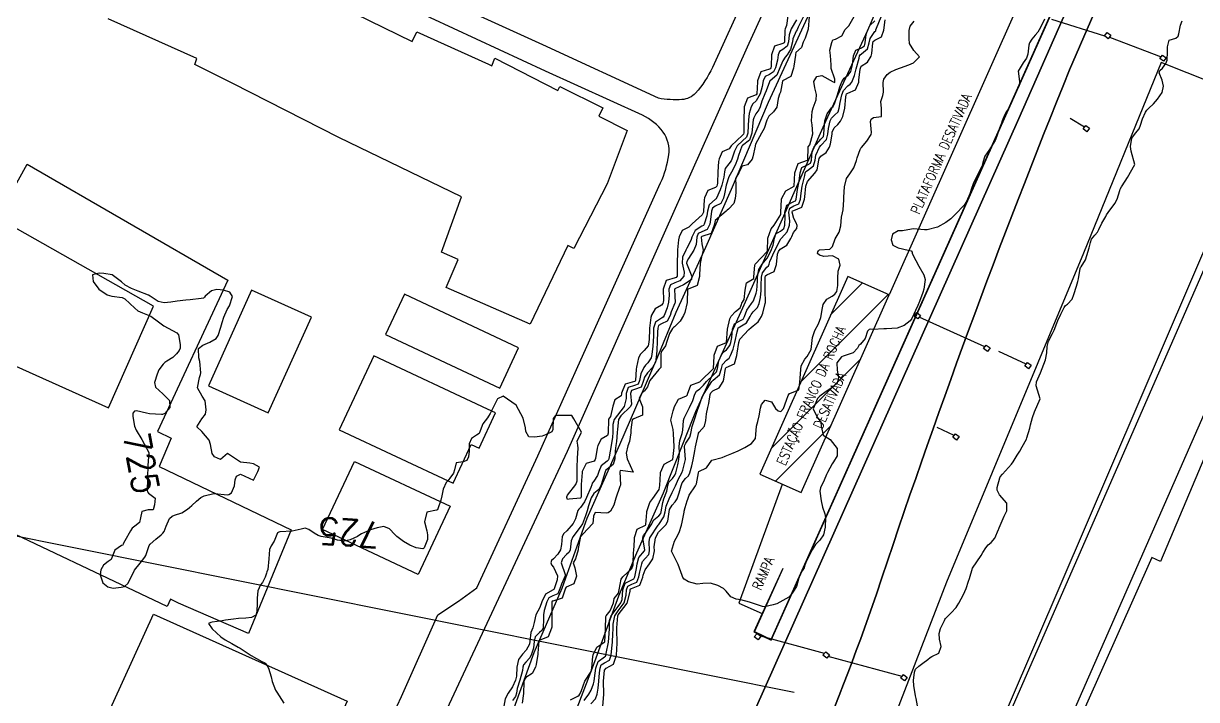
# Model space of a CAD drawing. Header units: metres. Extents: x 318500 to 325275, y 7408834 to 7428799.
# Drawn here: x 323143.9 to 323323.1, y 7418768.7 to 7418871.9 of the extents above; entities that cross this region are included whole.
import ezdxf
from ezdxf.enums import TextEntityAlignment as Align

# ---------------------------------------------------------------- set-up
doc = ezdxf.new("R2010")
doc.units = ezdxf.units.M
doc.header["$MEASUREMENT"] = 0
doc.linetypes.add('CONTINUO', pattern=[0])
doc.layers.get('0').update_dxf_attribs({"color": 45})
doc.layers.add('_TEXTO_CONGELA', color=45, linetype='Continuous', plot=False)
for name, color, linetype in [('Cotas', 45, 'Continuous'), ('Curvas de Nivel 1m', 11, 'Continuous'), ('Curvas de Nivel 5m', 15, 'Continuous'), ('Edificações', 30, 'Continuous'), ('Estação', 45, 'Continuous'), ('H_EDIFICAÇÃO', 30, 'Continuous'), ('Hidrografia', 140, 'Continuous'), ('Linha Férrea', 20, 'Continuous'), ('PLATAFORMA', 45, 'Continuous'), ('Pórticos', 45, 'Continuous'), ('TEXTO', 45, 'Continuous'), ('Vias Primárias', 230, 'Continuous')]:
    doc.layers.add(name, color=color, linetype=linetype)
doc.styles.add('ROMANS', font='romans', dxfattribs={"height": 0.2})
doc.styles.add('Style-STANDARD', font='STANDARD.shx')

# ---------------------------------------------------------------- blocks, each defined once
blk = doc.blocks.new('659CC5931B1A48A012CFB4')
at = {"color": 132, "linetype": 'CONTINUO', "flags": 128}
for points in [[(8.41, 25.38), (13.28, 30.25)], [(3.86, 15.18), (17.2, 28.51)], [(-0.68, 4.97), (13.01, 18.67)], [(0, 0), (8.47, 8.47)]]:
    blk.add_lwpolyline(points, dxfattribs=at)

msp = doc.modelspace()

# ---------------------------------------------------------------- linework, layer by layer
at = {"layer": '_TEXTO_CONGELA'}
msp.add_line((323261.6, 7418769.7), (322845.17, 7418853.43), dxfattribs=at)
at = {"layer": 'Curvas de Nivel 1m', "flags": 128}
for points, elevation in [([(323261.95, 7418872.47), (323261.16, 7418871.08), (323260.84, 7418870.17), (323260.73, 7418869.08), (323260.55, 7418868.43), (323259.89, 7418867.9), (323259.36, 7418867.63), (323259.18, 7418867.1), (323259.07, 7418866.3), (323258.76, 7418865.11), (323258.48, 7418864.48), (323257.84, 7418864.09), (323257.18, 7418863.79), (323256.86, 7418863.13), (323256.71, 7418862.25), (323256.43, 7418861.14), (323255.79, 7418860.09), (323255.3, 7418859.64), (323255.03, 7418859.16), (323254.76, 7418858.16), (323254.62, 7418857.16), (323254.57, 7418856.33), (323254.53, 7418855.16), (323254.34, 7418854.54), (323253.71, 7418853.97), (323252.9, 7418853.18), (323252.49, 7418852.39), (323252.09, 7418851.19), (323251.97, 7418850.89), (323251.66, 7418850.44), (323251.1, 7418849.76), (323250.98, 7418849.21), (323250.86, 7418848.44), (323250.55, 7418847.22), (323250.33, 7418846.49), (323249.77, 7418845.23), (323249.69, 7418845.12), (323249.59, 7418845.05), (323248.62, 7418844.19), (323248.38, 7418843.24), (323248.27, 7418842.52), (323247.88, 7418841.25), (323247.76, 7418841.03), (323247.53, 7418840.92), (323246.49, 7418840.3), (323246, 7418839.27), (323245.9, 7418838.88), (323245.49, 7418838.02), (323245.2, 7418837.57), (323245.05, 7418837.28), (323244.56, 7418836.19), (323244.52, 7418835.29), (323244.83, 7418833.9), (323244.78, 7418833.29), (323244.13, 7418832.58), (323243.41, 7418832.28), (323242.72, 7418832), (323242.49, 7418831.31), (323242.5, 7418830.42), (323242.42, 7418829.31), (323242.2, 7418828.49), (323241.78, 7418827.32), (323241.62, 7418827.05), (323241.34, 7418826.9), (323240.41, 7418826.27), (323240.15, 7418825.35), (323240.11, 7418824.15), (323240.07, 7418823.35), (323240.01, 7418822.62), (323239.88, 7418821.35), (323239.76, 7418820.85), (323239.25, 7418820.08), (323238.9, 7418819.71), (323238.67, 7418819.37), (323238.19, 7418818.41), (323237.99, 7418817.37), (323237.78, 7418816.81), (323237.21, 7418816.61), (323236.28, 7418816.31), (323235.97, 7418815.4), (323235.97, 7418814.61), (323235.66, 7418813.4), (323235.15, 7418812.75), (323234.13, 7418811.43), (323233.91, 7418810.64), (323233.9, 7418809.43), (323233.84, 7418808.69), (323233.64, 7418807.43), (323233.35, 7418805.72), (323233.32, 7418805.44), (323233.26, 7418805.24), (323233.05, 7418805.07), (323232.15, 7418804.35), (323231.78, 7418803.45), (323231.59, 7418802.88), (323231.01, 7418802), (323230.75, 7418801.71), (323230.68, 7418801.46), (323230.54, 7418801.02), (323229.87, 7418799.48), (323229.59, 7418798.86), (323228.96, 7418797.95), (323228.72, 7418797.73), (323228.58, 7418797.5), (323228.19, 7418796.24), (323227.87, 7418795.51), (323226.91, 7418794.41), (323226.41, 7418794.02), (323226.19, 7418793.53), (323226.09, 7418792.32), (323225.91, 7418791.53), (323225.52, 7418790.87), (323224.85, 7418790.14), (323224.53, 7418789.86), (323224.42, 7418789.55), (323224.53, 7418789.23), (323224.83, 7418788.86), (323225.44, 7418787.53), (323225.39, 7418786.95), (323224.94, 7418785.54), (323224.89, 7418785.44), (323224.79, 7418785.4), (323223.62, 7418784.72), (323223.08, 7418783.57), (323222.75, 7418782.7), (323222.17, 7418781.58), (323221.9, 7418780.4), (323221.67, 7418779.58), (323221.41, 7418778.87), (323221.24, 7418777.58), (323221.16, 7418777.1), (323220.67, 7418776.19), (323220.11, 7418775.6), (323219.5, 7418774.75), (323219.27, 7418773.61), (323219.2, 7418772.21), (323219.06, 7418771.61), (323218.59, 7418770.57), (323217.93, 7418769.63), (323217.45, 7418768.75), (323217.27, 7418767.64)], 724), ([(323263.07, 7418873.05), (323262.22, 7418871.34), (323262.12, 7418871.07), (323262.07, 7418870.94), (323261.93, 7418870.73), (323261.43, 7418869.56), (323261.35, 7418869.08), (323261.06, 7418867.91), (323260.54, 7418867.08), (323260.23, 7418866.73), (323259.87, 7418866.21), (323259.45, 7418865.1), (323258.97, 7418863.98), (323257.94, 7418863.12), (323257.87, 7418863.08), (323257.83, 7418863), (323257.33, 7418861.61), (323257.14, 7418861.13), (323256.67, 7418860.02), (323256.4, 7418859.14), (323256.23, 7418858.69), (323255.76, 7418858.1), (323255.43, 7418857.47), (323255.36, 7418857.15), (323255.19, 7418855.69), (323255.16, 7418855.16), (323254.81, 7418854.06), (323253.7, 7418853.27), (323253.6, 7418853.17), (323253.11, 7418851.75), (323252.94, 7418851.18), (323252.62, 7418850.23), (323252.04, 7418849.19), (323251.63, 7418848.48), (323251.21, 7418847.21), (323250.96, 7418845.85), (323250.82, 7418845.21), (323250.39, 7418844.41), (323249.57, 7418844.01), (323249.12, 7418843.68), (323249, 7418843.24), (323248.84, 7418841.94), (323248.71, 7418841.24), (323248.34, 7418840.43), (323247.52, 7418840.08), (323246.97, 7418839.81), (323246.75, 7418839.26), (323246.62, 7418838.13), (323246.3, 7418837.27), (323245.47, 7418836.01), (323245.2, 7418835.54), (323245.19, 7418835.28), (323245.45, 7418834.51), (323245.96, 7418833.27), (323245.91, 7418832.79), (323245.42, 7418832.43), (323244.7, 7418832), (323243.4, 7418831.35), (323243.37, 7418831.33), (323243.36, 7418831.3), (323243.36, 7418831.26), (323243.39, 7418830.27), (323243.43, 7418829.3), (323243.42, 7418829.26), (323243.38, 7418829.18), (323242.83, 7418827.83), (323242.68, 7418827.31), (323242.23, 7418826.42), (323241.33, 7418826.02), (323240.9, 7418825.76), (323240.78, 7418825.34), (323240.76, 7418824.79), (323240.71, 7418823.34), (323240.62, 7418822), (323240.57, 7418821.34), (323240.41, 7418820.19), (323239.97, 7418819.35), (323239.23, 7418818.56), (323238.73, 7418817.86), (323238.61, 7418817.37), (323238.22, 7418816.35), (323237.2, 7418815.99), (323236.75, 7418815.83), (323236.62, 7418815.39), (323236.78, 7418813.78), (323236.63, 7418813.39), (323235.15, 7418811.99), (323234.78, 7418811.42), (323234.61, 7418809.93), (323234.6, 7418809.42), (323234.48, 7418808.03), (323234.39, 7418807.42), (323234.29, 7418806.64), (323234.21, 7418805.42), (323233.94, 7418804.53), (323233.04, 7418803.83), (323232.82, 7418803.66), (323232.72, 7418803.44), (323232.35, 7418802.11), (323232.14, 7418801.45), (323231.75, 7418800.7), (323230.99, 7418800.09), (323230.6, 7418799.47), (323230.22, 7418798.21), (323229.98, 7418797.47), (323229.74, 7418796.68), (323229.28, 7418795.48), (323228.91, 7418794.98), (323227.79, 7418793.51), (323227.54, 7418792.86), (323227.39, 7418791.51), (323227.25, 7418791.13), (323226.86, 7418790.79), (323226.22, 7418790.16), (323226.03, 7418789.53), (323226.61, 7418787.74), (323226.61, 7418787.52), (323226.05, 7418786.28), (323225.83, 7418785.53), (323225.52, 7418784.79), (323224.77, 7418784.5), (323224.14, 7418784.18), (323223.81, 7418783.55), (323223.43, 7418782.24), (323223.32, 7418781.56), (323223.31, 7418780.98), (323223.25, 7418779.56), (323223.09, 7418779.17), (323222.7, 7418778.9), (323222.06, 7418778.21), (323221.92, 7418777.58), (323221.77, 7418776.48), (323221.5, 7418775.58), (323221.24, 7418775), (323220.64, 7418774.37), (323220.27, 7418773.96), (323220.18, 7418773.6), (323220.12, 7418773.09), (323219.7, 7418771.6), (323219.29, 7418770.32), (323219.18, 7418769.61), (323219.06, 7418769.13), (323218.56, 7418768.52)], 723), ([(323263.9, 7418872.98), (323263.76, 7418871.04), (323263.32, 7418869.65), (323263, 7418869.05), (323262.72, 7418868.23), (323261.89, 7418867.45), (323261.82, 7418867.13), (323261.82, 7418867.07), (323261.57, 7418865.36), (323261.51, 7418865.07), (323261.1, 7418863.81), (323259.83, 7418863.14), (323259.82, 7418863.1), (323259.51, 7418861.39), (323259.39, 7418861.1), (323259.15, 7418860.45), (323258.96, 7418859.1), (323258.48, 7418858.4), (323257.76, 7418857.74), (323257.54, 7418857.34), (323257.46, 7418857.12), (323257.01, 7418855.85), (323256.61, 7418855.14), (323255.7, 7418853.44), (323255.65, 7418853.2), (323255.64, 7418853.15), (323255.32, 7418851.51), (323255.2, 7418851.15), (323254.5, 7418850.32), (323253.65, 7418850.09), (323253.35, 7418849.47), (323253.2, 7418849.18), (323252.64, 7418848.2), (323252.71, 7418847.18), (323252.7, 7418846.08), (323252.6, 7418845.18), (323252.38, 7418844.39), (323251.56, 7418843.52), (323251.4, 7418843.37), (323251.22, 7418843.21), (323249.55, 7418841.81), (323249.46, 7418841.31), (323249.45, 7418841.23), (323248.92, 7418839.83), (323247.51, 7418839.34), (323247.45, 7418839.31), (323247.42, 7418839.25), (323247.5, 7418838.26), (323247.71, 7418837.25), (323247.47, 7418836.27), (323247.26, 7418835.25), (323247.15, 7418833.54), (323247.17, 7418833.25), (323246.79, 7418831.87), (323245.4, 7418831.34), (323245.36, 7418831.32), (323245.32, 7418831.28), (323245.29, 7418829.38), (323245.28, 7418829.28), (323244.91, 7418827.73), (323244.72, 7418827.29), (323244.21, 7418826.42), (323243.32, 7418825.54), (323243.19, 7418825.44), (323243.03, 7418825.3), (323242.57, 7418824.56), (323242.18, 7418823.32), (323241.95, 7418822.66), (323241.28, 7418821.75), (323241.23, 7418821.37), (323241.23, 7418821.33), (323241.23, 7418819.34), (323240.94, 7418819.04), (323239.59, 7418817.35), (323239.44, 7418817.13), (323239.21, 7418816.39), (323238.77, 7418815.79), (323238.3, 7418815.37), (323237.94, 7418814.61), (323238.47, 7418813.37), (323238.47, 7418812.05), (323237.14, 7418811.5), (323236.85, 7418811.38), (323236.66, 7418809.84), (323236.67, 7418809.39), (323236.44, 7418808.04), (323236.2, 7418807.39), (323235.96, 7418806.29), (323236.1, 7418805.39), (323237.03, 7418803.38), (323235.03, 7418803.62), (323235, 7418803.44), (323234.99, 7418803.41), (323235.02, 7418802.43), (323235.06, 7418801.41), (323235, 7418801.17), (323234.38, 7418799.42), (323234.06, 7418798.33), (323233.58, 7418797.43), (323233.22, 7418797.16), (323232.95, 7418797.13), (323231.21, 7418797.19), (323230.94, 7418796.63), (323230.84, 7418795.55), (323230.8, 7418795.46), (323229.36, 7418793.94), (323228.96, 7418793.49), (323228.94, 7418793.45), (323228.9, 7418793.3), (323228.63, 7418791.73), (323228.61, 7418791.49), (323228.22, 7418790.13), (323227.87, 7418789.5), (323228.1, 7418788.77), (323228.37, 7418787.5), (323227.98, 7418786.32), (323226.79, 7418785.8), (323226.66, 7418785.66), (323226.63, 7418785.52), (323226.15, 7418784.14), (323224.76, 7418783.69), (323224.66, 7418783.65), (323224.6, 7418783.54), (323224.57, 7418783.35), (323224.58, 7418781.54), (323224.57, 7418779.68), (323224.56, 7418779.54), (323224.01, 7418778.23), (323222.68, 7418777.67), (323222.62, 7418777.63), (323222.61, 7418777.57), (323222.48, 7418775.75), (323222.47, 7418775.57), (323222.2, 7418774.01), (323222.09, 7418773.58), (323221.59, 7418772.6), (323220.61, 7418772.01), (323220.38, 7418771.59), (323220.33, 7418771.32), (323220.26, 7418769.59), (323220.06, 7418768.09)], 722), ([(323227.46, 7418768.61), (323228.57, 7418769.14), (323228.77, 7418769.3), (323228.89, 7418769.49), (323229.15, 7418770.04), (323229.64, 7418771.47), (323230.62, 7418772.95), (323230.73, 7418773.46), (323230.88, 7418775.24), (323230.91, 7418775.46), (323231.45, 7418776.67), (323232.68, 7418777.44), (323232.8, 7418779.44), (323232.86, 7418781.32), (323232.91, 7418781.44), (323233.49, 7418782.17), (323234.01, 7418783.42), (323234.11, 7418784.08), (323234.78, 7418784.87), (323234.86, 7418785.41), (323235.19, 7418787.03), (323235.42, 7418787.4), (323236.83, 7418788.67), (323237.01, 7418789.2), (323237.03, 7418789.38), (323237.08, 7418791.16), (323237.1, 7418791.38), (323237.24, 7418793.03), (323237.24, 7418793.38), (323237.62, 7418794.66), (323238.92, 7418795.28), (323238.98, 7418795.36), (323239.11, 7418797.2), (323239.13, 7418797.36), (323239.59, 7418798.73), (323240.01, 7418799.34), (323240.99, 7418800.72), (323241.07, 7418801.33), (323241.2, 7418803.16), (323241.22, 7418803.33), (323241.77, 7418804.59), (323243.06, 7418805.3), (323243.26, 7418807.12), (323243.26, 7418807.3), (323243.2, 7418809.21), (323243.2, 7418809.3), (323243.12, 7418809.91), (323242.79, 7418811.31), (323243.15, 7418812.74), (323243.27, 7418813.19), (323243.29, 7418813.3), (323243.94, 7418814.53), (323245.19, 7418815.05), (323245.3, 7418815.16), (323245.33, 7418815.28), (323245.83, 7418816.65), (323247.22, 7418817.18), (323247.26, 7418817.21), (323247.3, 7418817.25), (323249.24, 7418819.14), (323249.28, 7418819.18), (323249.29, 7418819.22), (323249.38, 7418821.1), (323249.39, 7418821.22), (323249.89, 7418822.62), (323251.3, 7418823.18), (323251.41, 7418825.2), (323251.77, 7418826.77), (323252.01, 7418827.19), (323252.63, 7418827.91), (323253.37, 7418828.46), (323253.56, 7418828.98), (323253.64, 7418829.17), (323253.99, 7418829.76), (323254.13, 7418831.16), (323254.31, 7418832.26), (323255.43, 7418832.96), (323255.46, 7418833.11), (323255.46, 7418833.14), (323255.59, 7418835.02), (323255.64, 7418835.15), (323257.48, 7418837.08), (323257.51, 7418837.12), (323257.52, 7418837.16), (323257.61, 7418839.12), (323258.09, 7418840.55), (323258.58, 7418841.1), (323259.56, 7418842.72), (323259.57, 7418843.08), (323259.69, 7418844.99), (323259.7, 7418845.09), (323260.36, 7418846.33), (323261.62, 7418847.03), (323261.63, 7418847.06), (323261.71, 7418849.07), (323262.21, 7418850.51), (323263.67, 7418851.01), (323263.69, 7418851.02), (323263.69, 7418851.04), (323263.76, 7418852.98), (323263.77, 7418853.04), (323264, 7418853.34), (323264.48, 7418855.03), (323264.38, 7418856.39), (323264.29, 7418857.03), (323264.36, 7418858.44), (323264.53, 7418859.03), (323264.99, 7418860.22), (323265.05, 7418861.02), (323264.76, 7418862.08), (323264.63, 7418863.03), (323265.08, 7418863.78), (323265.84, 7418863.96), (323267.55, 7418862.99), (323267.83, 7418862.9), (323267.85, 7418862.97), (323267.85, 7418862.99), (323267.84, 7418863.36), (323267.27, 7418865), (323267.28, 7418865.58), (323267.16, 7418867), (323267.09, 7418867.8), (323267.38, 7418869), (323267.52, 7418869.39), (323267.92, 7418869.5), (323268.89, 7418870.02), (323269.39, 7418870.97), (323269.95, 7418871.55), (323270.77, 7418872.95)], 722), ([(323229.54, 7418768.5), (323230.23, 7418769.47), (323230.59, 7418770.07), (323230.98, 7418771.07), (323231.04, 7418771.45), (323231.09, 7418771.93), (323231.33, 7418773.45), (323231.65, 7418774.44), (323232.66, 7418775.19), (323232.81, 7418775.28), (323232.86, 7418775.44), (323232.89, 7418775.67), (323233.25, 7418777.43), (323233.32, 7418778.06), (323233.38, 7418779.43), (323233.42, 7418780.74), (323233.65, 7418781.43), (323234.75, 7418782.84), (323235.16, 7418783.4), (323235.32, 7418783.95), (323235.42, 7418785.4), (323235.79, 7418786.41), (323236.81, 7418786.92), (323237.13, 7418787.06), (323237.27, 7418787.38), (323237.53, 7418788.67), (323237.65, 7418789.37), (323237.9, 7418790.32), (323238.74, 7418791.36), (323238.78, 7418791.45), (323238.5, 7418793.36), (323238.58, 7418793.69), (323238.91, 7418794.04), (323239.75, 7418795.35), (323240.17, 7418796.1), (323240.94, 7418796.72), (323241.23, 7418797.04), (323241.3, 7418797.32), (323241.53, 7418798.76), (323241.71, 7418799.32), (323242.16, 7418800.48), (323242.33, 7418801.31), (323242.49, 7418801.83), (323243.02, 7418802.38), (323243.4, 7418802.92), (323243.56, 7418803.29), (323243.85, 7418804.49), (323244.01, 7418805.29), (323244.1, 7418806.26), (323244.07, 7418807.29), (323244.15, 7418808.23), (323244.5, 7418809.29), (323244.61, 7418809.79), (323244.71, 7418811.28), (323244.8, 7418811.62), (323245.15, 7418812.35), (323245.61, 7418813.27), (323246.13, 7418814.31), (323246.46, 7418815.26), (323246.7, 7418815.76), (323247.2, 7418816.12), (323247.78, 7418816.67), (323248.23, 7418817.23), (323249.23, 7418818.2), (323249.74, 7418818.71), (323249.9, 7418819.21), (323250.11, 7418820.36), (323250.47, 7418821.21), (323250.79, 7418821.69), (323251.28, 7418822.07), (323251.79, 7418822.7), (323251.94, 7418823.19), (323252.07, 7418823.96), (323252.2, 7418825.19), (323252.49, 7418826.03), (323253.34, 7418826.46), (323253.8, 7418826.71), (323254.04, 7418827.16), (323254.39, 7418828.13), (323255.12, 7418829.14), (323255.38, 7418829.52), (323255.83, 7418830.7), (323255.91, 7418831.13), (323256.02, 7418832.54), (323256.04, 7418833.13), (323256.24, 7418834.34), (323256.71, 7418835.13), (323257.47, 7418836.07), (323258.06, 7418837.11), (323258.42, 7418838.03), (323258.6, 7418839.1), (323258.84, 7418839.78), (323259.53, 7418840.18), (323260.03, 7418840.59), (323260.2, 7418841.08), (323260.22, 7418842.41), (323260.2, 7418843.08), (323260.5, 7418844.16), (323261.58, 7418844.72), (323261.82, 7418844.83), (323261.92, 7418845.06), (323262.14, 7418846.53), (323262.24, 7418847.06), (323262.39, 7418847.82), (323262.52, 7418849.06), (323262.81, 7418849.9), (323263.66, 7418850.28), (323264.12, 7418850.57), (323264.26, 7418851.03), (323264.39, 7418852.33), (323264.68, 7418853.03), (323265.71, 7418854.2), (323266.08, 7418854.64), (323266.17, 7418855.01), (323266.25, 7418856.5), (323266.31, 7418857), (323266.67, 7418858.1), (323267.32, 7418858.99), (323267.55, 7418859.23), (323267.79, 7418859.64), (323268.22, 7418860.98), (323268.58, 7418862.21), (323268.92, 7418862.97), (323269.26, 7418863.54), (323269.85, 7418864.01), (323270.26, 7418864.55), (323270.38, 7418864.95), (323270.51, 7418865.6), (323270.67, 7418866.95), (323271.03, 7418867.81), (323271.9, 7418868.19), (323272.34, 7418868.49), (323272.45, 7418868.92), (323272.64, 7418870.22), (323272.85, 7418870.92), (323273.23, 7418871.64), (323273.95, 7418872.27)], 723), ([(323230.56, 7418768), (323231.24, 7418768.78), (323231.51, 7418769.45), (323231.68, 7418770.36), (323231.77, 7418771.44), (323231.88, 7418772.71), (323231.98, 7418773.45), (323232.14, 7418773.94), (323232.64, 7418774.26), (323233.42, 7418774.66), (323233.67, 7418775.42), (323233.76, 7418776.51), (323233.87, 7418777.42), (323233.93, 7418778.66), (323233.96, 7418779.42), (323233.98, 7418780.16), (323234.24, 7418781.42), (323234.75, 7418782.19), (323235.64, 7418783.4), (323235.95, 7418784.57), (323236, 7418785.39), (323236.21, 7418785.98), (323236.8, 7418786.26), (323237.59, 7418786.59), (323237.9, 7418787.37), (323238.04, 7418788.15), (323238.33, 7418789.37), (323238.46, 7418789.75), (323238.85, 7418790.19), (323239.42, 7418790.8), (323239.53, 7418791.35), (323239.44, 7418792.8), (323239.58, 7418793.35), (323240.85, 7418795.27), (323240.9, 7418795.33), (323240.9, 7418795.35), (323240.92, 7418795.36), (323241.72, 7418796.53), (323241.92, 7418797.32), (323242.08, 7418798.19), (323242.51, 7418799.31), (323242.99, 7418800.27), (323243.33, 7418800.96), (323243.48, 7418801.3), (323243.97, 7418802.33), (323244.47, 7418803.29), (323244.62, 7418803.7), (323245.02, 7418805.28), (323245.02, 7418805.32), (323244.87, 7418807.28), (323244.9, 7418807.47), (323245.09, 7418807.81), (323245.68, 7418808.7), (323245.84, 7418809.27), (323246.03, 7418810.36), (323246.32, 7418811.26), (323246.9, 7418813), (323247, 7418813.25), (323247.05, 7418813.37), (323247.17, 7418813.66), (323247.58, 7418814.85), (323247.76, 7418815.24), (323248.32, 7418816.12), (323249.02, 7418817.22), (323249.22, 7418817.41), (323250.21, 7418818.23), (323250.52, 7418819.21), (323250.66, 7418819.8), (323251.26, 7418820.47), (323251.67, 7418820.79), (323251.9, 7418821.19), (323252.3, 7418822.17), (323252.57, 7418823.18), (323252.93, 7418824.79), (323252.99, 7418825.17), (323253.07, 7418825.42), (323253.33, 7418825.57), (323254.32, 7418826.17), (323254.9, 7418827.15), (323255.03, 7418827.47), (323255.36, 7418827.84), (323256, 7418828.51), (323256.28, 7418829.13), (323256.48, 7418830.04), (323256.57, 7418831.13), (323256.59, 7418831.95), (323256.61, 7418833.13), (323256.76, 7418833.81), (323257.45, 7418834.66), (323257.71, 7418834.87), (323257.79, 7418835.12), (323257.91, 7418835.56), (323258.62, 7418837.1), (323259.51, 7418838.91), (323259.58, 7418839.02), (323259.66, 7418839.09), (323260.55, 7418840.06), (323260.92, 7418841.08), (323260.93, 7418841.69), (323260.78, 7418843.08), (323260.93, 7418843.71), (323261.57, 7418844.02), (323262.31, 7418844.33), (323262.59, 7418845.06), (323262.68, 7418845.98), (323262.85, 7418847.05), (323263.25, 7418848.66), (323263.32, 7418849.04), (323263.4, 7418849.29), (323263.65, 7418849.43), (323264.56, 7418850.13), (323264.82, 7418851.02), (323264.94, 7418851.76), (323265.49, 7418853.01), (323265.7, 7418853.25), (323266.57, 7418854.15), (323266.78, 7418855), (323266.87, 7418855.86), (323267.13, 7418857), (323267.32, 7418857.44), (323267.76, 7418857.88), (323268.33, 7418858.42), (323268.49, 7418858.98), (323268.62, 7418859.81), (323268.89, 7418860.97), (323269.14, 7418861.64), (323269.82, 7418862.35), (323270.18, 7418862.6), (323270.41, 7418862.95), (323270.82, 7418863.97), (323271.09, 7418864.94), (323271.55, 7418866.61), (323271.62, 7418866.93), (323271.7, 7418867.12), (323271.88, 7418867.23), (323272.82, 7418868), (323273.06, 7418868.92), (323273.21, 7418869.62), (323273.94, 7418870.65), (323274.07, 7418870.78), (323274.11, 7418870.91), (323274.19, 7418871.15), (323274.93, 7418872.9)], 724), ([(323299.85, 7418872.56), (323299.27, 7418871.25), (323298.84, 7418870.58), (323298.42, 7418870.1), (323297.92, 7418869.47), (323297.57, 7418868.94), (323297.46, 7418868.59), (323297.31, 7418867.18), (323297.09, 7418866.6), (323296.6, 7418865.88), (323295.86, 7418864.61), (323296.07, 7418862.61), (323296.01, 7418862.42), (323295.83, 7418862.16), (323295.13, 7418860.62), (323294.76, 7418859.66), (323294.19, 7418858.63), (323294.03, 7418858.39), (323293.77, 7418857.9), (323293.4, 7418857), (323293.27, 7418856.65), (323292.98, 7418855.89), (323292.58, 7418854.66), (323292.35, 7418854.03), (323291.71, 7418853.04), (323291.55, 7418852.83), (323291.44, 7418852.67), (323290.76, 7418851.61), (323290.46, 7418850.68), (323290.29, 7418850.06), (323289.65, 7418848.77), (323289.6, 7418848.69), (323288.95, 7418847.38), (323288.72, 7418846.7), (323288.46, 7418845.86), (323287.95, 7418844.71), (323287.58, 7418844.13), (323286.2, 7418842.74), (323285.89, 7418842.42), (323285.56, 7418842.06), (323284.8, 7418841.51), (323283.54, 7418840.77), (323281.93, 7418840.4), (323281.53, 7418840.4), (323279.84, 7418840.52), (323279.53, 7418840.48), (323278.16, 7418840.22), (323277.53, 7418840.22), (323276.65, 7418839.74), (323276.46, 7418838.87), (323276.68, 7418838.04), (323277.5, 7418837.65), (323279.04, 7418837.29), (323279.49, 7418837.16), (323279.62, 7418836.96), (323279.65, 7418836.83), (323279.74, 7418836.57), (323280.67, 7418834.81), (323281.44, 7418833.49), (323281.63, 7418832.8), (323281.42, 7418831.32), (323281.27, 7418830.8), (323280.79, 7418829.41), (323280.5, 7418828.81), (323280.13, 7418828.06), (323279.57, 7418826.83), (323279.35, 7418826.49), (323278.42, 7418825.76), (323277.33, 7418825.34), (323275.71, 7418825.25), (323275.33, 7418825.25), (323273.61, 7418825.18), (323273.33, 7418825.2), (323273.07, 7418825.18), (323272.83, 7418824.92), (323272.47, 7418823.76), (323271.75, 7418822.93), (323271.52, 7418822.7), (323271.29, 7418822.29), (323270.63, 7418821.59), (323269.27, 7418821.16), (323269.12, 7418821.11), (323268.84, 7418820.96), (323268.14, 7418820.09), (323268.2, 7418818.97), (323268.38, 7418817.82), (323268.17, 7418816.97), (323267.7, 7418816.49), (323267.21, 7418816.17), (323266.49, 7418815.71), (323265.56, 7418815), (323265.19, 7418814.64), (323264.54, 7418813.02), (323265.15, 7418811.76), (323265.67, 7418811), (323265.72, 7418810.41), (323266.03, 7418809), (323266.72, 7418808.6), (323267.1, 7418808.36), (323268.17, 7418806.97), (323268.18, 7418805.86), (323267.62, 7418804.97), (323267.4, 7418804.63), (323267.05, 7418803.99), (323266.72, 7418803.3), (323266.57, 7418802.99), (323266.18, 7418802.15), (323265.62, 7418801), (323265.54, 7418800.46), (323265.74, 7418799), (323265.93, 7418798.03), (323266.3, 7418796.99), (323266.4, 7418796.45), (323266.37, 7418794.99), (323266.08, 7418793.82), (323265.55, 7418793), (323265.24, 7418792.66), (323264.89, 7418792.33), (323264.36, 7418791.53), (323264.13, 7418791.02), (323263.41, 7418789.59), (323263.22, 7418789.03), (323263.14, 7418788.74), (323262.84, 7418788.32), (323262.4, 7418787.47), (323262.3, 7418787.05), (323261.96, 7418785.89), (323261.4, 7418785.05), (323261.14, 7418784.7), (323260.78, 7418784.3), (323258.95, 7418783.26), (323258.77, 7418783.2), (323258.39, 7418783.1), (323257.06, 7418782.82), (323256.77, 7418782.87), (323255.99, 7418783.13), (323254.77, 7418783.54), (323253.47, 7418783.85), (323252.78, 7418783.96), (323251.93, 7418784.33), (323251.23, 7418785.19), (323250.8, 7418785.63), (323249.95, 7418786.06), (323248.81, 7418786.4), (323247.65, 7418786.39), (323246.81, 7418786.27), (323245.48, 7418786.6), (323244.82, 7418787.01), (323244.61, 7418787.28), (323244.49, 7418787.61), (323243.89, 7418789.29), (323242.87, 7418791.3), (323243.35, 7418792.84), (323243.59, 7418793.29), (323244.06, 7418794.14), (323244.41, 7418795.29), (323244.49, 7418795.73), (323244.79, 7418797.28), (323244.82, 7418797.42), (323244.96, 7418797.99), (323245.26, 7418798.99), (323245.36, 7418799.27), (323245.58, 7418799.87), (323246.53, 7418801.26), (323246.68, 7418801.58), (323246.99, 7418803.25), (323247, 7418803.28), (323247.03, 7418803.45), (323248.23, 7418804.04), (323249.06, 7418805.22), (323250.64, 7418805.63), (323251.07, 7418805.82), (323252.09, 7418806.2), (323253.08, 7418806.65), (323254.07, 7418807.16), (323255.1, 7418807.73), (323255.71, 7418808.52), (323255.78, 7418809.13), (323255.87, 7418810.39), (323256.07, 7418811.13), (323256.29, 7418811.99), (323256.48, 7418813.13), (323256.61, 7418813.69), (323257.18, 7418814.35), (323258.17, 7418814.09), (323258.76, 7418813.1), (323259.16, 7418812.73), (323259.6, 7418812.65), (323260, 7418813.08), (323260.46, 7418814.35), (323260.7, 7418815.07), (323260.89, 7418815.37), (323261.2, 7418815.51), (323262.32, 7418815.93), (323262.46, 7418817.05), (323262.53, 7418817.75), (323262.61, 7418819.05), (323262.69, 7418819.61), (323263.27, 7418820.62), (323263.61, 7418821.03), (323264.21, 7418822.1), (323264.34, 7418823.02), (323264.43, 7418823.91), (323264.77, 7418825.02), (323265.34, 7418826.04), (323265.7, 7418827.01), (323265.93, 7418828.45), (323266.06, 7418829), (323266.6, 7418829.79), (323267.4, 7418830.25), (323267.84, 7418830.55), (323268.14, 7418830.98), (323268.3, 7418831.86), (323268.27, 7418832.98), (323268.36, 7418834.06), (323268.63, 7418834.97), (323268.42, 7418835.92), (323267.47, 7418836.39), (323266.15, 7418836.33), (323265.48, 7418836.51), (323265.2, 7418836.74), (323265.23, 7418837.01), (323265.32, 7418837.18), (323265.48, 7418837.3), (323267.05, 7418837.43), (323267.49, 7418837.84), (323267.89, 7418838.98), (323268.48, 7418840.03), (323268.76, 7418840.97), (323268.87, 7418842.29), (323269.02, 7418842.97), (323269.12, 7418843.41), (323269.2, 7418844.97), (323269.19, 7418845.37), (323269.29, 7418846.96), (323269.63, 7418848.2), (323270.1, 7418848.95), (323270.73, 7418849.87), (323271.13, 7418850.94), (323271.25, 7418851.36), (323271.7, 7418852.63), (323271.8, 7418852.83), (323271.88, 7418852.93), (323272.72, 7418853.91), (323273.38, 7418854.91), (323273.42, 7418855.22), (323273.29, 7418856.91), (323273.4, 7418857.27), (323273.76, 7418857.53), (323274.97, 7418857.69), (323274.94, 7418858.89), (323274.88, 7418859.98), (323275.16, 7418860.89), (323275.27, 7418861.42), (323275.23, 7418862.89), (323275.32, 7418863.41), (323275.85, 7418864.1), (323276.3, 7418864.43), (323277.17, 7418864.86), (323277.86, 7418865.13), (323279.16, 7418865.55), (323279.87, 7418865.89), (323280.74, 7418866.82), (323279.89, 7418867.75), (323279.23, 7418868.84), (323279.21, 7418869.55), (323279.21, 7418870.84), (323279.33, 7418871.46), (323279.95, 7418872.22)], 726), ([(323280.55, 7418767.13), (323280.23, 7418768.8), (323280.17, 7418769.22), (323279.9, 7418770.81), (323279.87, 7418771.55), (323280, 7418772.81), (323280.14, 7418773.3), (323280.64, 7418773.77), (323281.25, 7418774.19), (323282.02, 7418774.78), (323282.37, 7418775.07), (323282.67, 7418775.23), (323283.71, 7418775.72), (323284.05, 7418776.75), (323283.83, 7418777.88), (323283.76, 7418778.75), (323283.98, 7418779.49), (323284.56, 7418780.74), (323284.63, 7418780.86), (323284.74, 7418781), (323285.62, 7418781.87), (323286.36, 7418782.72), (323286.53, 7418782.97), (323286.78, 7418783.38), (323287.5, 7418784.71), (323287.88, 7418785.63), (323288.25, 7418786.7), (323288.39, 7418787.14), (323288.85, 7418788.69), (323290.2, 7418790.67), (323290.46, 7418791.09), (323290.89, 7418791.81), (323291.28, 7418792.27), (323291.71, 7418792.65), (323292.25, 7418793.31), (323292.84, 7418794.64), (323292.87, 7418794.71), (323292.93, 7418794.87), (323293.71, 7418796.63), (323294.11, 7418797.47), (323294.12, 7418798.62), (323293, 7418799.92), (323292.62, 7418800.64), (323292.61, 7418801.04), (323293.03, 7418802.5), (323293.1, 7418802.64), (323293.47, 7418803.07), (323294.83, 7418804.61), (323295.07, 7418804.94), (323295.71, 7418805.97), (323296.1, 7418806.6), (323296.46, 7418807.24), (323297.11, 7418808.43), (323297.18, 7418808.59), (323297.62, 7418810.1), (323297.72, 7418810.58), (323298.01, 7418811.72), (323298.34, 7418812.57), (323299.19, 7418814.56), (323298.6, 7418816.57), (323298.62, 7418817.18), (323299.25, 7418818.56), (323300.01, 7418820.55), (323300.24, 7418821.59), (323300.28, 7418822.55), (323300.46, 7418823.4), (323301.08, 7418824.53), (323301.34, 7418825.06), (323301.73, 7418826.14), (323301.89, 7418826.52), (323302.37, 7418827.52), (323302.88, 7418828.52), (323303.09, 7418828.81), (323303.39, 7418829.05), (323304.1, 7418829.8), (323304.34, 7418830.5), (323304.73, 7418831.79), (323304.95, 7418832.49), (323305.04, 7418832.89), (323305.3, 7418834.48), (323305.35, 7418834.6), (323305.46, 7418834.73), (323306.15, 7418835.8), (323306.34, 7418836.47), (323306.66, 7418837.62), (323306.87, 7418838.46), (323307.02, 7418838.96), (323307.53, 7418839.55), (323307.94, 7418840.04), (323308.15, 7418840.44), (323308.6, 7418841.39), (323309.21, 7418842.43), (323309.34, 7418842.66), (323309.58, 7418843.01), (323310.62, 7418844.41), (323310.96, 7418845.05), (323311.37, 7418846.4), (323311.43, 7418846.59), (323311.63, 7418846.92), (323312.21, 7418847.82), (323312.52, 7418848.39), (323313.67, 7418850.37), (323313.1, 7418852.38), (323312.99, 7418853.1), (323313.2, 7418854.38), (323313.74, 7418855.13), (323314.3, 7418855.81), (323314.54, 7418856.36), (323314.81, 7418857.32), (323315.31, 7418858.35), (323315.48, 7418858.65), (323315.79, 7418858.96), (323316.52, 7418859.62), (323317.15, 7418860.33), (323317.82, 7418861.36), (323318.03, 7418862.32), (323317.84, 7418863.23), (323317.4, 7418864.33), (323317.46, 7418864.73), (323317.87, 7418865.06), (323318.42, 7418865.77), (323318.59, 7418866.31), (323318.66, 7418867.55), (323318.66, 7418868.31), (323318.91, 7418869.33), (323319.93, 7418869.66), (323320.29, 7418869.94), (323320.38, 7418870.29), (323320.62, 7418871.63), (323320.91, 7418872.29)], 726)]:
    msp.add_lwpolyline(points, dxfattribs=dict(at, elevation=elevation))
at = {"layer": 'Curvas de Nivel 5m', "elevation": 725, "flags": 128}
for points in [[(323260.64, 7418873.08), (323260.46, 7418871.6), (323260.23, 7418871.09), (323260.17, 7418870.86), (323260.12, 7418869.09), (323260.07, 7418868.92), (323259.91, 7418868.82), (323258.6, 7418868.41), (323258.15, 7418867.12), (323258.1, 7418865.35), (323258.05, 7418865.12), (323257.99, 7418864.98), (323257.86, 7418864.91), (323256.51, 7418864.48), (323256.01, 7418863.15), (323256.01, 7418862.97), (323255.91, 7418861.15), (323255.8, 7418860.98), (323254.48, 7418860.48), (323253.98, 7418859.17), (323253.97, 7418858.97), (323253.91, 7418857.17), (323253.91, 7418857.01), (323253.92, 7418855.17), (323253.87, 7418855.01), (323253.72, 7418854.85), (323251.98, 7418853.2), (323251.87, 7418853.03), (323251.69, 7418852.76), (323250.61, 7418852.3), (323250.15, 7418851.22), (323250.08, 7418850.81), (323249.94, 7418849.23), (323249.89, 7418847.5), (323249.85, 7418847.23), (323249.79, 7418847.05), (323249.61, 7418846.83), (323248.45, 7418846.4), (323247.93, 7418845.25), (323247.88, 7418844.95), (323247.77, 7418843.25), (323247.75, 7418843.06), (323247.55, 7418842.67), (323246.04, 7418841.27), (323245.79, 7418841.02), (323245.53, 7418840.77), (323244.52, 7418840.29), (323244.03, 7418839.29), (323243.96, 7418838.84), (323243.8, 7418837.3), (323243.78, 7418836.99), (323243.72, 7418835.3), (323243.73, 7418835.02), (323243.73, 7418833.3), (323243.61, 7418833.11), (323243.43, 7418833.05), (323242.08, 7418832.66), (323241.62, 7418831.33), (323241.63, 7418829.57), (323241.61, 7418829.33), (323241.56, 7418829.15), (323241.37, 7418828.87), (323240.38, 7418828.33), (323239.82, 7418827.35), (323239.71, 7418826.98), (323239.51, 7418825.36), (323239.44, 7418823.5), (323239.43, 7418823.36), (323239.42, 7418823.23), (323239.29, 7418822.65), (323238.69, 7418821.96), (323238.14, 7418821.37), (323237.83, 7418820.81), (323237.53, 7418819.38), (323237.5, 7418819.12), (323237.38, 7418817.38), (323237.33, 7418817.26), (323237.22, 7418817.22), (323235.82, 7418816.79), (323235.26, 7418815.41), (323235.26, 7418815.34), (323235.18, 7418815.04), (323234.2, 7418814.4), (323233.9, 7418813.43), (323233.58, 7418811.87), (323233.26, 7418811.44), (323233.23, 7418811.35), (323233.22, 7418809.44), (323233.21, 7418809.34), (323233.1, 7418808.96), (323232.13, 7418808.41), (323231.6, 7418807.45), (323231.5, 7418807.03), (323231.24, 7418805.46), (323231.2, 7418805.31), (323231.05, 7418805.04), (323229.83, 7418804.7), (323229.24, 7418803.49), (323229.21, 7418803.3), (323229.08, 7418801.49), (323229.08, 7418799.59), (323229.05, 7418799.49), (323229.03, 7418799.44), (323228.98, 7418799.39), (323227.25, 7418799.24), (323226.97, 7418799.18), (323226.88, 7418799.52), (323226.88, 7418799.62), (323226.98, 7418799.85), (323228.27, 7418801.5), (323228.47, 7418802.03), (323228.49, 7418803.5), (323228.45, 7418804.09), (323228.51, 7418805.5), (323228.62, 7418807.04), (323228.57, 7418807.5), (323228.49, 7418808.1), (323229.11, 7418809.49), (323227.93, 7418811.51), (323227.65, 7418812.02), (323227.15, 7418812.03), (323226.65, 7418812.02), (323225.14, 7418812.02), (323224.8, 7418811.55), (323224.77, 7418809.89), (323224.6, 7418809.55), (323223.61, 7418809.06), (323223.1, 7418808.88), (323221.97, 7418808.71), (323221.1, 7418808.77), (323220.63, 7418809.6), (323220.59, 7418810.13), (323220.23, 7418811.61), (323219.16, 7418813.62), (323217.18, 7418814.99), (323216.29, 7418814.55), (323215.84, 7418813.67), (323215.15, 7418812.31), (323214.92, 7418811.9), (323214.76, 7418811.68), (323214.06, 7418810.76), (323213.67, 7418809.69), (323213.51, 7418809.29), (323213.1, 7418809), (323212.31, 7418808.5), (323211.98, 7418807.72), (323211.94, 7418806.59), (323211.86, 7418805.72), (323211.61, 7418805.16), (323211.05, 7418804.97), (323210, 7418804.79), (323209.74, 7418803.75), (323209.57, 7418803.2), (323209.01, 7418802.43), (323208.7, 7418802.07), (323208.45, 7418801.77), (323207.98, 7418800.78), (323207.79, 7418799.77), (323207.64, 7418799.11), (323207.19, 7418797.78), (323207.11, 7418797.62), (323206.95, 7418797.55), (323205.49, 7418797.25), (323205.16, 7418795.81), (323205.5, 7418794.4), (323205.62, 7418793.8), (323205.58, 7418793.11), (323205.1, 7418791.81), (323204.98, 7418791.69), (323204.87, 7418791.67), (323203.88, 7418791.82), (323202.88, 7418792.2), (323201.93, 7418792.8), (323200.9, 7418793.55), (323200.59, 7418793.86), (323199.77, 7418794.74), (323198.91, 7418795.08), (323197.93, 7418794.88), (323196.91, 7418794.54), (323195.54, 7418793.93), (323195.13, 7418793.7), (323194.89, 7418793.57), (323193.8, 7418793.05), (323192.88, 7418792.82), (323191.87, 7418793), (323190.89, 7418793.3), (323189.36, 7418793.55), (323188.89, 7418793.68), (323188.3, 7418794.03), (323187.49, 7418794.63), (323186.91, 7418794.84), (323186.29, 7418794.67), (323184.9, 7418794.35), (323183.05, 7418794.25), (323182.9, 7418794.22), (323182.67, 7418794.1), (323182.15, 7418792.84), (323181.7, 7418792.12), (323181.44, 7418791.54), (323181.34, 7418790.12), (323181.2, 7418788.5), (323181.06, 7418788.13), (323181, 7418787.95), (323180.81, 7418787.34), (323180.4, 7418786.53), (323180.11, 7418786.14), (323179.66, 7418785.26), (323179.56, 7418784.14), (323179.57, 7418783.33), (323179.55, 7418782.14), (323179.36, 7418781.51), (323178.73, 7418781.16), (323177.82, 7418781.07), (323176.72, 7418781.01), (323175.97, 7418780.94), (323174.72, 7418780.77), (323174.24, 7418780.69), (323172.71, 7418780.47), (323172.52, 7418780.43), (323172.13, 7418780.24), (323172.7, 7418779.47), (323174.03, 7418778.22), (323174.68, 7418777.79), (323175.7, 7418777.23), (323176.66, 7418776.66), (323176.96, 7418776.47), (323177.43, 7418776.17), (323178.65, 7418775.38), (323180.28, 7418774.48), (323180.63, 7418774.3), (323180.89, 7418774.13), (323181.29, 7418773.45), (323181.7, 7418772.11), (323181.87, 7418771.39), (323182.37, 7418770.1), (323182.57, 7418769.75), (323183.63, 7418768.08)], [(323232.37, 7418767.62), (323232.53, 7418769.43), (323232.52, 7418769.49), (323232.5, 7418771.43), (323232.63, 7418773.11), (323232.91, 7418773.44), (323234.03, 7418774.03), (323234.48, 7418775.41), (323234.56, 7418777.28), (323234.56, 7418777.41), (323234.53, 7418779.24), (323234.54, 7418779.41), (323234.54, 7418779.58), (323234.66, 7418781.41), (323234.74, 7418781.56), (323236.12, 7418783.39), (323236.56, 7418785.16), (323236.57, 7418785.38), (323236.63, 7418785.55), (323236.79, 7418785.62), (323238.05, 7418786.12), (323238.5, 7418787.36), (323238.54, 7418787.64), (323238.83, 7418788.45), (323239.49, 7418789.35), (323240.04, 7418790.15), (323240.26, 7418791.34), (323240.24, 7418791.98), (323240.42, 7418793.34), (323240.91, 7418794.19), (323242, 7418795.31), (323242.32, 7418795.91), (323242.52, 7418797.31), (323242.59, 7418797.67), (323242.97, 7418798.33), (323243.44, 7418798.83), (323243.72, 7418799.29), (323244.07, 7418800.2), (323244.36, 7418801.29), (323244.53, 7418801.76), (323245.02, 7418802.38), (323245.48, 7418802.82), (323245.7, 7418803.27), (323245.96, 7418804.35), (323246.17, 7418805.26), (323246.44, 7418806.62), (323246.56, 7418807.26), (323246.67, 7418807.68), (323246.99, 7418809.25), (323247.02, 7418809.35), (323247.11, 7418809.5), (323247.94, 7418810.42), (323248.12, 7418811.24), (323248.21, 7418812.3), (323248.43, 7418813.23), (323248.56, 7418813.84), (323248.78, 7418815.23), (323248.9, 7418815.51), (323249.2, 7418815.8), (323250.16, 7418816.26), (323250.75, 7418817.2), (323250.86, 7418817.57), (323251.14, 7418819.2), (323251.16, 7418819.28), (323251.24, 7418819.35), (323252.51, 7418819.92), (323252.88, 7418821.18), (323252.92, 7418821.53), (323253.15, 7418823.17), (323253.31, 7418823.69), (323254.71, 7418825.15), (323255.03, 7418825.44), (323255.33, 7418825.72), (323256.14, 7418826.33), (323256.62, 7418827.13), (323256.83, 7418827.65), (323257.21, 7418829.12), (323257.22, 7418829.28), (323257.2, 7418831.12), (323257.2, 7418831.33), (323257.17, 7418833.12), (323257.22, 7418833.34), (323257.44, 7418833.53), (323258.54, 7418834.01), (323258.9, 7418835.1), (323259.06, 7418836.68), (323259.21, 7418837.09), (323259.49, 7418837.45), (323260.51, 7418838.06), (323261.13, 7418839.07), (323261.24, 7418839.35), (323261.52, 7418839.96), (323262, 7418840.6), (323262.08, 7418841.06), (323261.94, 7418841.46), (323261.55, 7418842.13), (323261.33, 7418843.07), (323261.37, 7418843.26), (323261.56, 7418843.35), (323262.8, 7418843.82), (323263.22, 7418845.05), (323263.23, 7418845.41), (323263.4, 7418847.04), (323263.63, 7418847.76), (323264.76, 7418849.02), (323265.11, 7418849.55), (323265.39, 7418851.01), (323265.44, 7418851.25), (323265.68, 7418851.62), (323266.52, 7418852.17), (323267.02, 7418853), (323267.19, 7418853.51), (323267.4, 7418854.99), (323267.44, 7418855.28), (323267.73, 7418855.93), (323268.27, 7418856.45), (323268.7, 7418856.98), (323269.07, 7418857.66), (323269.36, 7418858.97), (323269.52, 7418860.68), (323269.57, 7418860.96), (323269.63, 7418861.13), (323269.8, 7418861.27), (323271, 7418861.75), (323271.49, 7418862.94), (323271.52, 7418863.25), (323271.69, 7418864.93), (323271.86, 7418865.36), (323272.82, 7418865.98), (323273.37, 7418866.92), (323273.48, 7418867.32), (323273.66, 7418868.91), (323273.71, 7418869.12), (323273.92, 7418869.33), (323274.98, 7418869.84), (323275.34, 7418870.89), (323275.5, 7418872.43)]]:
    msp.add_lwpolyline(points, dxfattribs=at)
msp.add_lwpolyline([(323158.85, 7418832.43), (323157.42, 7418833.49), (323156.16, 7418833.73), (323155.42, 7418833.76), (323154.41, 7418833.5), (323154.51, 7418832.49), (323155.38, 7418831.32), (323156.68, 7418830.46), (323157.37, 7418830.25), (323158.96, 7418830.02), (323159.36, 7418829.83), (323160.89, 7418828.4), (323161.34, 7418828.02), (323162.04, 7418827.69), (323163.33, 7418827.18), (323164.48, 7418826.35), (323165.31, 7418825.74), (323166.62, 7418825.01), (323167.29, 7418824.65), (323167.58, 7418824.32), (323167.83, 7418822.86), (323167.83, 7418822.3), (323167.64, 7418821.93), (323167.26, 7418821.42), (323166.7, 7418820.87), (323165.76, 7418820.33), (323165.46, 7418820.11), (323165.23, 7418819.85), (323164.57, 7418819), (323164.32, 7418818.35), (323163.91, 7418817.08), (323164.05, 7418816.36), (323165.18, 7418815.35), (323166.18, 7418814.32), (323166.22, 7418813.25), (323165.46, 7418812.34), (323165.13, 7418812.2), (323164.97, 7418812.18), (323163.13, 7418812.29), (323162.67, 7418812.37), (323161.14, 7418812.76), (323160.82, 7418812.71), (323160.58, 7418812.4), (323160.59, 7418811.86), (323160.84, 7418810.39), (323161.1, 7418809.78), (323161.95, 7418808.38), (323163.05, 7418806.37), (323162.89, 7418804.37), (323162.82, 7418802.55), (323162.82, 7418802.37), (323162.78, 7418800.56), (323162.81, 7418800.37), (323162.97, 7418800.18), (323163.99, 7418799.38), (323163.91, 7418798.36), (323163.7, 7418797.6), (323162.94, 7418797.61), (323161.94, 7418797.37), (323161.77, 7418796.38), (323161.62, 7418795.68), (323160.9, 7418795.13), (323160.47, 7418794.82), (323160.23, 7418794.4), (323159.35, 7418792.88), (323159.13, 7418792.42), (323159.04, 7418792.24), (323158.87, 7418792.16), (323157.85, 7418791.44), (323157.42, 7418790.44), (323157.27, 7418790.01), (323156.83, 7418789.73), (323156.08, 7418789.19), (323155.69, 7418788.46), (323155.57, 7418787.69), (323155.98, 7418786.46), (323156.78, 7418785.84), (323157.57, 7418785.65), (323158.78, 7418785.79), (323159.29, 7418785.91), (323159.85, 7418786.4), (323160.82, 7418788.39), (323161.72, 7418789.49), (323162.44, 7418790.37), (323162.58, 7418790.63), (323162.86, 7418791.55), (323163.08, 7418792.16), (323163.23, 7418792.36), (323164.1, 7418793.13), (323164.89, 7418793.78), (323165.18, 7418794.05), (323165.36, 7418794.33), (323165.69, 7418795.11), (323166.17, 7418796.32), (323166.58, 7418796.66), (323166.93, 7418796.8), (323168.05, 7418797.18), (323168.94, 7418797.72), (323169.25, 7418797.98), (323169.58, 7418798.28), (323170.29, 7418798.94), (323170.97, 7418799.5), (323171.46, 7418799.76), (323172.98, 7418800.11), (323173.1, 7418800.11), (323174.98, 7418799.91), (323175.24, 7418799.94), (323175.63, 7418800.2), (323176.1, 7418801.3), (323176.19, 7418802.19), (323176.44, 7418802.76), (323177.01, 7418803.07), (323179, 7418802.15), (323179.7, 7418803.46), (323179.95, 7418804.14), (323179.04, 7418804.64), (323178.46, 7418804.73), (323177.04, 7418804.92), (323175.06, 7418806.21), (323173.96, 7418805.31), (323173.05, 7418805.7), (323172.72, 7418806.24), (323172.45, 7418807.61), (323172.23, 7418808.24), (323171.1, 7418809.57), (323170.38, 7418810.27), (323171.12, 7418811.49), (323171.66, 7418812.25), (323171.77, 7418812.88), (323171.65, 7418814.25), (323171.17, 7418814.98), (323170.48, 7418816.27), (323170.79, 7418817.85), (323170.93, 7418818.26), (323170.95, 7418818.53), (323170.82, 7418820.27), (323170.68, 7418820.84), (323170.61, 7418822.27), (323171.28, 7418822.79), (323172.32, 7418823.21), (323173.29, 7418823.8), (323173.61, 7418824.24), (323174.03, 7418825.51), (323174.23, 7418826.23), (323174.5, 7418827.06), (323174.99, 7418828.22), (323175.36, 7418828.77), (323175.83, 7418830.2), (323175.38, 7418830.84), (323174.44, 7418831.17), (323173.39, 7418831.24), (323172.58, 7418831.05), (323171.64, 7418830.26), (323171.53, 7418830.09), (323171.37, 7418829.96), (323171, 7418829.9), (323169.36, 7418829.7), (323168.7, 7418829.64), (323167.36, 7418829.46), (323166.37, 7418829.32), (323165.36, 7418829.24), (323164.44, 7418829.43), (323163.37, 7418830.15), (323163.24, 7418830.25), (323162.96, 7418830.38), (323161.38, 7418831.01), (323160.37, 7418831.42), (323159.39, 7418831.94)], close=True, dxfattribs=at)
at = {"layer": 'Edificações'}
for points in [[(323194.5, 7418873.41), (323203.27, 7418869.15), (323203.97, 7418870.61), (323214.92, 7418865.66), (323215.43, 7418865.43), (323215.87, 7418866.58), (323225.52, 7418861.68), (323225.81, 7418862.26), (323232.37, 7418859.02), (323231.78, 7418857.73), (323236.12, 7418855.56), (323233.06, 7418847.4), (323227.98, 7418837.52), (323227.04, 7418837.99), (323221.28, 7418825.96), (323208.47, 7418831.58), (323210.27, 7418835.85), (323207.76, 7418836.98), (323210.79, 7418845.41), (323192.05, 7418854.5), (323175.87, 7418862.73), (323170.04, 7418865.62), (323170.37, 7418866.52), (323156.8, 7418872.61)], [(323126.01, 7418827.06), (323156.85, 7418813.22), (323163.73, 7418828.72), (323139.84, 7418842.21), (323144.45, 7418850.43), (323175.07, 7418832.71), (323164.33, 7418809.58), (323166.45, 7418808.58), (323164.6, 7418804.25), (323184.77, 7418794.57), (323178.23, 7418778.74), (323167.55, 7418783.35), (323166.36, 7418784), (323165.84, 7418782.84), (323136.62, 7418796.68)], [(323212.27, 7418807.62), (323213.48, 7418807.06), (323216, 7418812.43), (323214.79, 7418813), (323197.41, 7418821.15), (323192.12, 7418809.86), (323209.5, 7418801.71), (323212.27, 7418807.62)], [(323329.59, 7418818.17), (323317.58, 7418789.73), (323316.25, 7418790.34), (323303.59, 7418761.89), (323305.3, 7418761.12), (323295.72, 7418739.81), (323315.77, 7418730.7), (323318.55, 7418729.5), (323318.8, 7418730.1), (323333, 7418723.71)], [(323137.65, 7418730.36), (323152.88, 7418766.25), (323156.08, 7418764.93), (323163.73, 7418781.69), (323193.31, 7418768.38), (323175.55, 7418729.53), (323134.03, 7418721.84)]]:
    msp.add_lwpolyline(points, dxfattribs=at)
for points in [[(323178.73, 7418831.14), (323172.14, 7418816.55), (323181.26, 7418812.43), (323187.86, 7418827.02)], [(323202.06, 7418830.53), (323199.18, 7418824.39), (323216.63, 7418816.21), (323219.51, 7418822.36)], [(323189.57, 7418794.6), (323194.45, 7418805.02), (323209.07, 7418798.16), (323204.18, 7418787.75)]]:
    msp.add_lwpolyline(points, close=True, dxfattribs=at)
at = {"layer": 'Estação'}
msp.add_lwpolyline([(323247.92, 7418686.15), (323252.28, 7418694.38), (323251.15, 7418694.91), (323265.73, 7418725.94), (323274.84, 7418722.21), (323333.84, 7418859.52), (323317.66, 7418865.92), (323305.81, 7418836.8), (323284.88, 7418786.55), (323272.05, 7418753.39), (323262.21, 7418729.4), (323261.45, 7418729.81), (323251.61, 7418708.65), (323242.85, 7418690.81), (323234.67, 7418676)], dxfattribs=at)
at = {"layer": 'Hidrografia'}
for points in [[(323197.42, 7418699.95), (323199.56, 7418703.71), (323208.7, 7418719.2), (323217.84, 7418738.4), (323220.05, 7418743.28), (323221.02, 7418746.63), (323224.7, 7418757.56), (323230.83, 7418773.47), (323234.85, 7418784.51), (323237.6, 7418791.03), (323241.65, 7418800.2), (323246.58, 7418812.64), (323253.77, 7418828.45), (323259.62, 7418841.58), (323266.44, 7418856.97), (323272.85, 7418870.89), (323279.4, 7418885.93), (323285.63, 7418898.99), (323289.77, 7418907.37), (323295.91, 7418921.74), (323302.08, 7418934.29), (323309.82, 7418951.8), (323314.67, 7418965.54), (323316.8, 7418970.93)], [(323217.73, 7418764.28), (323221.91, 7418775.85), (323226.15, 7418785.64), (323230.01, 7418796.35), (323234.96, 7418807.6), (323240.67, 7418820.76), (323243.61, 7418827.79), (323248.12, 7418837.72), (323252.04, 7418846.58), (323257.69, 7418859.86), (323267.04, 7418880.12)]]:
    msp.add_lwpolyline(points, dxfattribs=at)
at = {"layer": 'Linha Férrea'}
for points in [[(323316.21, 7418903.38), (323295.96, 7418857.36), (323255.66, 7418767.11), (323232.01, 7418717.9), (323140.48, 7418539.7, -0.015254), (323123.01, 7418508.23, -0.061006), (323056.4, 7418409.18, -0.093744), (322932.68, 7418312.34), (322756.56, 7418221.68), (322577.42, 7418127.21, 0.021826), (322500.35, 7418082.33, 0.036627), (322429.66, 7418027.86, 0.080354), (322310.74, 7417877.68), (322269.07, 7417801.22), (322233.98, 7417737.99, -0.002223), (322154.87, 7417593.01)], [(322154.87, 7417593.01, 0.002223), (322233.98, 7417737.99), (322269.07, 7417801.22), (322310.74, 7417877.68, -0.080354), (322429.66, 7418027.86, -0.036627), (322500.35, 7418082.33, -0.021826), (322577.42, 7418127.21), (322756.56, 7418221.68), (322932.68, 7418312.34, 0.093744), (323056.4, 7418409.18, 0.061006), (323123.01, 7418508.23, 0.015254), (323140.48, 7418539.7), (323232.01, 7418717.9), (323255.66, 7418767.11), (323295.96, 7418857.36), (323316.21, 7418903.38)], [(323318.17, 7418898.23), (323303.7, 7418864.83, 0.016709), (323274.18, 7418784.72, -0.035367), (323251.3, 7418730.96), (323150.8, 7418532.23, -0.11004), (322987.22, 7418339.83, -0.043194), (322935.02, 7418307.81), (322758.73, 7418217.45), (322579.69, 7418123.41, 0.015591), (322512.53, 7418085.27, 0.028884), (322446.68, 7418037.34, 0.09114), (322311.04, 7417869.94), (322250.35, 7417758.08, 0.01377), (322231.11, 7417719.38, -0.006143), (322196.38, 7417647.06, -0.005702), (322169.67, 7417596.02)], [(322169.67, 7417596.02, 0.005702), (322196.38, 7417647.06, 0.006143), (322231.11, 7417719.38, -0.01377), (322250.35, 7417758.08), (322311.04, 7417869.94, -0.09114), (322446.68, 7418037.34, -0.028884), (322512.53, 7418085.27, -0.015591), (322579.69, 7418123.41), (322758.73, 7418217.45), (322935.02, 7418307.81, 0.043194), (322987.22, 7418339.83, 0.11004), (323150.8, 7418532.23), (323251.3, 7418730.96, 0.035367), (323274.18, 7418784.72, -0.016709), (323303.7, 7418864.83), (323318.17, 7418898.23)]]:
    msp.add_lwpolyline(points, format="xyb", dxfattribs=at)
at = {"layer": 'PLATAFORMA', "linetype": 'CONTINUO'}
for points in [[(323259.9, 7418788.67, 726.66), (323255.55, 7418779.04, 726.6), (323258.08, 7418777.84, 726.66), (323356.08, 7418996.92, 728.1), (323353.86, 7418997.88, 728.01), (323318.47, 7418918.55, 727.32), (323315.86, 7418919.72, 727.32), (323276.14, 7418830.44, 726.96)], [(323258.11, 7418777.74, 725.63), (323356.16, 7418996.96, 726.65), (323356.08, 7418996.92, 728.1)], [(323259.77, 7418801.48, 726.8), (323253.15, 7418783.35, 725.82), (323256.74, 7418781.79, 725.8)], [(323259.9, 7418788.67, 726.66), (323256.74, 7418781.79, 725.8), (323255.47, 7418779, 725.44)], [(323255.55, 7418779.04, 726.6), (323255.47, 7418779, 725.44), (323258.11, 7418777.74, 725.63), (323258.08, 7418777.84, 726.66)]]:
    msp.add_polyline3d(points, dxfattribs=at)
msp.add_polyline3d([(323256.36, 7418803.08, 726.75), (323262.7, 7418800.27, 726.83), (323276.14, 7418830.44, 726.96), (323269.81, 7418833.27, 726.96)], close=True, dxfattribs=at)
at = {"layer": 'Pórticos'}
for points in [[(323300.91, 7418872.56), (323309.02, 7418870)], [(323309.79, 7418869.82), (323317.67, 7418866.81)], [(323305.99, 7418856.06), (323303.8, 7418857.37)], [(323290.77, 7418822.52), (323280.72, 7418827.03)], [(323297.06, 7418819.87), (323292.88, 7418821.78)], [(323286.08, 7418808.98), (323283.45, 7418810.21)], [(323266.23, 7418775.67), (323256.5, 7418778.31)], [(323278.13, 7418772.19), (323266.79, 7418775.23)]]:
    msp.add_lwpolyline(points, dxfattribs=at)
for points in [[(323309.42, 7418870.52), (323309.99, 7418870.08), (323309.58, 7418869.56), (323309.02, 7418870)], [(323317.88, 7418867.07), (323318.44, 7418866.63), (323318.03, 7418866.11), (323317.47, 7418866.55)], [(323306.19, 7418856.32), (323306.76, 7418855.88), (323306.35, 7418855.36), (323305.79, 7418855.8)], [(323280.36, 7418827.73), (323280.93, 7418827.29), (323280.52, 7418826.77), (323279.96, 7418827.21)], [(323290.97, 7418822.78), (323291.54, 7418822.34), (323291.13, 7418821.82), (323290.56, 7418822.26)], [(323297.26, 7418820.13), (323297.83, 7418819.69), (323297.42, 7418819.17), (323296.86, 7418819.61)], [(323286.28, 7418809.24), (323286.85, 7418808.8), (323286.44, 7418808.27), (323285.88, 7418808.72)], [(323255.94, 7418778.75), (323256.5, 7418778.31), (323256.1, 7418777.79), (323255.53, 7418778.23)], [(323266.43, 7418775.93), (323267, 7418775.49), (323266.59, 7418774.97), (323266.02, 7418775.41)], [(323278.33, 7418772.45), (323278.9, 7418772.01), (323278.49, 7418771.49), (323277.92, 7418771.93)]]:
    msp.add_lwpolyline(points, close=True, dxfattribs=at)
at = {"layer": 'Vias Primárias'}
for points in [[(323715.64, 7420145.55, 0), (323709.04, 7420132.94)], [(323831.09, 7420001.79, 0), (323833.84, 7420008.44, 0.220888)], [(323140.8, 7418713.63), (323175.65, 7418718.99, 0.084345), (323184.14, 7418722.53, 0.127921), (323191.19, 7418730.05, 0.019326), (323198.28, 7418744.34), (323206.79, 7418763.3), (323227, 7418806.57), (323241.79, 7418839.92), (323254.48, 7418868.33), (323266.79, 7418895.3)], [(323136.91, 7418719.43), (323163.2, 7418724.33), (323176.51, 7418726.33, 0.094519), (323180.11, 7418727.6, 0.067421), (323183.24, 7418730.03), (323188.02, 7418739.31), (323192.54, 7418749.46), (323196.97, 7418759.16), (323201.63, 7418769.13), (323207.18, 7418781.56), (323210.34, 7418783.69), (323213.16, 7418785.73), (323222.45, 7418805.89), (323229.02, 7418820.51), (323241.22, 7418847.53, 0.070609), (323242.46, 7418851.82, 0.195977), (323241.59, 7418855.3, 0.126162), (323238.46, 7418857.87), (323223.61, 7418864.62), (323199.02, 7418876.04)], [(323254.37, 7418876.72), (323249.12, 7418865.19, -0.077719), (323246.55, 7418861.27, -0.194101), (323244.48, 7418860.27, -0.061144), (323240.87, 7418860.47), (323223.23, 7418868.62), (323206.95, 7418876.08)]]:
    msp.add_lwpolyline(points, format="xyb", dxfattribs=at)
msp.add_lwpolyline([(323342.87, 7418875.28), (323333.63, 7418856.24), (323323.52, 7418832.81), (323266.44, 7418702.43), (323261.79, 7418691.66), (323255.57, 7418678.98)], dxfattribs=at)
msp.add_lwpolyline([(323333.05, 7418832.28), (323344.29, 7418857.16), (323348.67, 7418867.55, -0.374812), (323354.25, 7418870.27), (323368.48, 7418863.19), (323382.82, 7418855.84), (323395.53, 7418849.67, -0.235111), (323398.77, 7418845.47, -0.182774), (323397.83, 7418839.9), (323389.26, 7418823.11), (323380.31, 7418804.52), (323367.81, 7418779.02), (323358.61, 7418759.9), (323347.16, 7418736.18), (323341.43, 7418724.77, -0.196396), (323339.48, 7418723.06, -0.095281), (323334.64, 7418722.38, -0.078194), (323331.36, 7418723.06), (323295.63, 7418739.16, -0.422331), (323294.21, 7418743.07), (323303.9, 7418765.86)], format="xyb", close=True, dxfattribs=at)

# ---------------------------------------------------------------- block references
at = {"layer": 'H_EDIFICAÇÃO'}
msp.add_blockref('659CC5931B1A48A012CFB4', (323258.78, 7418802.01), dxfattribs=at)

# ---------------------------------------------------------------- texts
at = {"layer": 'Cotas', "style": 'Style-STANDARD'}
for rotation, p in [(280.2681, (323161.88, 7418804.75, 725)), (175.5812, (323193.61, 7418794.13, 725))]:
    msp.add_text('725', height=4, rotation=rotation, dxfattribs=at).set_placement(p, align=Align.MIDDLE_CENTER)
at = {"layer": 'TEXTO', "style": 'ROMANS', "width": 0.8}
for s, rotation, p in [('PLATAFORMA DESATIVADA', 66.1135, (323280.72, 7418842.61, 727.08)), ('ESTAÇÃO FRANCO DA ROCHA', 66.1135, (323260.24, 7418804.25)), ('DESATIVADA', 66.1135, (323265.88, 7418809.87)), ('RAMPA', 66.6121, (323256.53, 7418785.22))]:
    msp.add_text(s, height=1.5, rotation=rotation, dxfattribs=at).set_placement(p)

doc.saveas('drawing.dxf')
